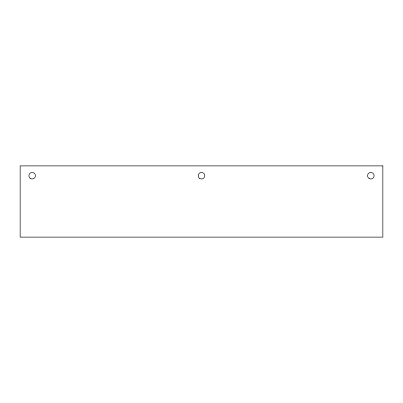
<?xml version="1.0" encoding="UTF-8"?>
<svg xmlns="http://www.w3.org/2000/svg" width="403" height="403" viewBox="0 0 403 403"><rect width="100%" height="100%" fill="white"/><g stroke="black" fill="none" stroke-linecap="round" stroke-linejoin="round"><path stroke-width="0.6" d="M382.85 165.885L20.15 165.885L20.15 237.115L382.85 237.115L382.85 165.885M30.527 178.554A3.279 3.279 0 0 0 35.444 175.718A3.279 3.279 0 0 0 30.527 172.877A3.279 3.279 0 0 0 30.527 178.554M199.863 178.554A3.279 3.279 0 0 0 204.779 175.718A3.279 3.279 0 0 0 199.863 172.877A3.279 3.279 0 0 0 199.863 178.554M369.193 178.554A3.279 3.279 0 0 0 374.11 175.718A3.279 3.279 0 0 0 369.193 172.877A3.279 3.279 0 0 0 369.193 178.554"/></g></svg>
